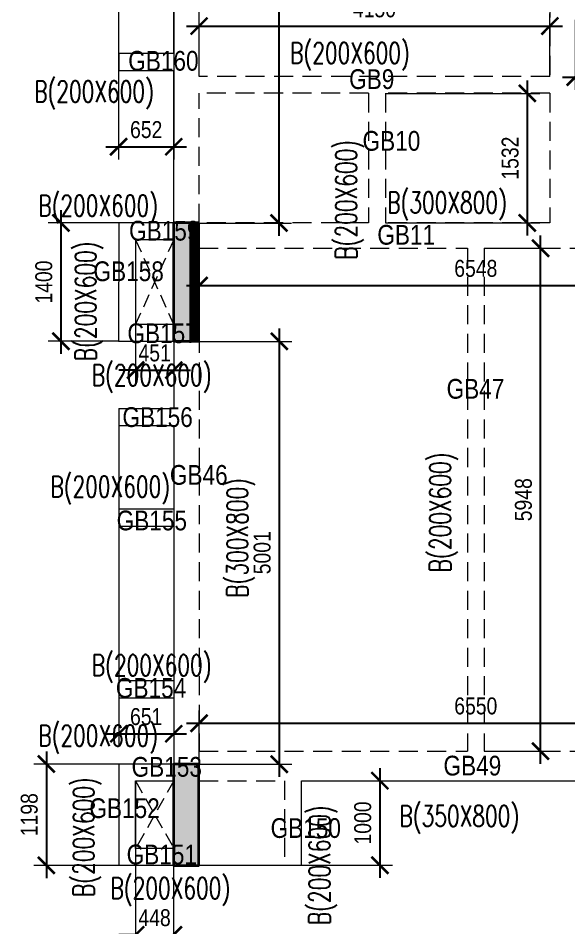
# Model space of a CAD drawing. Header units: millimetres. Extents: x -76 to 54602, y -47 to 25665.
# Drawn here: x -76 to 6440, y 5425 to 16183 of the extents above; entities that cross this region are included whole.
import ezdxf

# ---------------------------------------------------------------- set-up
doc = ezdxf.new("R2010")
doc.units = ezdxf.units.MM
doc.linetypes.add('DASHED', pattern=[0.75, 0.5, -0.25])
doc.linetypes.add('HIDDEN', pattern=[9.525, 6.35, -3.175])
doc.layers.get('Defpoints').update_dxf_attribs({"color": 1})
for name, color, linetype, lineweight in [('S-BEAM-IDEN', 2, 'Continuous', 9), ('S-COL HATCH', 8, 'Continuous', 35), ('S-COLS', 6, 'Continuous', 35), ('S_FRAMES', 4, 'Continuous', 9), ('STR-CUTOUT', 1, 'Continuous', 13)]:
    doc.layers.add(name, color=color, linetype=linetype, lineweight=lineweight)
doc.styles.add('Dim.s & Anno.(Misc.)', font='ARIALN.TTF')
doc.styles.add('ROMANS', font='romans.shx', dxfattribs={"width": 0.75})
doc.dimstyles.new('A-GFC-100', dxfattribs={"dimscale": 100, "dimtxt": 2, "dimasz": 2, "dimexe": 1.5, "dimexo": 0, "dimgap": 1, "dimtad": 1, "dimdec": 0, "dimdsep": 46, "dimtxsty": 'Dim.s & Anno.(Misc.)', "dimblk": 'ARCHTICK', "dimcen": 0, "dimdle": 1.5, "dimclrd": 256, "dimclre": 8, "dimclrt": 6, "dimazin": 2, "dimtfac": 1, "dimtdec": 0, "dimtix": 1, "dimtmove": 2, "dimatfit": 3, "dimfxl": 1, "dimtolj": 1, "dimlwd": -1, "dimlwe": 9, "dimarcsym": 0})

# ---------------------------------------------------------------- blocks, each defined once
blk = doc.blocks.new('A$C16acb9dc')
at = {"layer": 'S-COL HATCH'}
h = blk.add_hatch(color=8, dxfattribs=at)
h.dxf.hatch_style = 1
h.paths.add_polyline_path([(200, 7600), (0, 7600), (0, 6200), (200, 6200)])
h = blk.add_hatch(dxfattribs=at)
h.set_pattern_fill('ANSI31', color=8, scale=8)
h.set_pattern_definition([(45, (-538833.436, 51529.817), (-17.9605122, 17.9605122), [])])
h.paths.add_polyline_path([(200, 6200), (300, 6200), (300, 7600), (200, 7600)])
h = blk.add_hatch(color=8, dxfattribs=at)
h.dxf.hatch_style = 1
h.paths.add_polyline_path([(300, 1200), (0, 1200), (0, 0), (300, 0)])
at = {"layer": 'S-COLS'}
for points in [[(300, 7600), (0, 7600), (0, 6200), (300, 6200)], [(300, 7600), (200, 7600), (200, 6200), (300, 6200)], [(300, 1200), (0, 1200), (0, 0), (300, 0)]]:
    blk.add_lwpolyline(points, close=True, dxfattribs=at)
blk = doc.blocks.new('_ArchTick')
at = {"color": 0, "linetype": 'ByBlock', "const_width": 0.15}
blk.add_lwpolyline([(-0.5, -0.5), (0.5, 0.5)], dxfattribs=at)
blk = doc.blocks.new('*D146')
at = {"transparency": 16777216}
blk.add_line((3010, 22112), (3010, 13610), dxfattribs=at)
at = {"color": 8, "lineweight": 9, "transparency": 16777216}
for p, q in [((2063, 21962), (3160, 21962)), ((2062, 13760), (3160, 13760))]:
    blk.add_line(p, q, dxfattribs=at)
at = {"layer": 'Defpoints', "color": 0, "transparency": 16777216}
for p in [(2063, 21962), (2062, 13760), (3010, 13760)]:
    blk.add_point(p, dxfattribs=at)
at = {"transparency": 16777216, "xscale": 200, "yscale": 200, "zscale": 200}
for p, rotation in [((3010, 21962), 90), ((3010, 13760), 270)]:
    blk.add_blockref('_ArchTick', p, dxfattribs=dict(at, rotation=rotation))
at = {"color": 6, "transparency": 16777216, "insert": (2807, 17861), "char_height": 200, "attachment_point": 5, "rotation": 90, "style": 'Dim.s & Anno.(Misc.)'}
blk.add_mtext('\\A1;8202', dxfattribs=at)
blk = doc.blocks.new('*D216')
at = {"color": 8, "lineweight": 9, "transparency": 16777216}
for p, q in [((2065, 15494), (2065, 16240)), ((6215, 15494), (6215, 16240))]:
    blk.add_line(p, q, dxfattribs=at)
at = {"transparency": 16777216}
blk.add_line((1915, 16090), (6365, 16090), dxfattribs=at)
at = {"layer": 'Defpoints', "color": 0, "transparency": 16777216}
for p in [(6215, 16090), (2065, 15494), (6215, 15494)]:
    blk.add_point(p, dxfattribs=at)
at = {"transparency": 16777216, "xscale": 200, "yscale": 200, "zscale": 200, "rotation": 180}
blk.add_blockref('_ArchTick', (2065, 16090), dxfattribs=at)
at = {"transparency": 16777216, "xscale": 200, "yscale": 200, "zscale": 200}
blk.add_blockref('_ArchTick', (6215, 16090), dxfattribs=at)
at = {"color": 6, "transparency": 16777216, "insert": (4140, 16292), "char_height": 200, "attachment_point": 5, "style": 'Dim.s & Anno.(Misc.)'}
blk.add_mtext('\\A1;4150', dxfattribs=at)
blk = doc.blocks.new('*D217')
at = {"transparency": 16777216}
blk.add_line((5948, 15444), (5948, 13612), dxfattribs=at)
at = {"color": 8, "lineweight": 9, "transparency": 16777216}
for p, q in [((4270, 15294), (6098, 15294)), ((4270, 13762), (6098, 13762))]:
    blk.add_line(p, q, dxfattribs=at)
at = {"layer": 'Defpoints', "color": 0, "transparency": 16777216}
for p in [(4270, 15294), (4270, 13762), (5948, 13762)]:
    blk.add_point(p, dxfattribs=at)
at = {"transparency": 16777216, "xscale": 200, "yscale": 200, "zscale": 200}
for p, rotation in [((5948, 15294), 90), ((5948, 13762), 270)]:
    blk.add_blockref('_ArchTick', p, dxfattribs=dict(at, rotation=rotation))
at = {"color": 6, "transparency": 16777216, "insert": (5746, 14528), "char_height": 200, "attachment_point": 5, "rotation": 90, "style": 'Dim.s & Anno.(Misc.)'}
blk.add_mtext('\\A1;1532', dxfattribs=at)
blk = doc.blocks.new('*D218')
at = {"color": 8, "lineweight": 9, "transparency": 16777216}
for p, q in [((2065, 13462), (2065, 12871)), ((8613, 13462), (8613, 12871))]:
    blk.add_line(p, q, dxfattribs=at)
at = {"transparency": 16777216}
blk.add_line((1915, 13021), (8763, 13021), dxfattribs=at)
at = {"layer": 'Defpoints', "color": 0, "transparency": 16777216}
for p in [(2065, 13462), (8613, 13462), (8613, 13021)]:
    blk.add_point(p, dxfattribs=at)
at = {"transparency": 16777216, "xscale": 200, "yscale": 200, "zscale": 200, "rotation": 180}
blk.add_blockref('_ArchTick', (2065, 13021), dxfattribs=at)
at = {"transparency": 16777216, "xscale": 200, "yscale": 200, "zscale": 200}
blk.add_blockref('_ArchTick', (8613, 13021), dxfattribs=at)
at = {"color": 6, "transparency": 16777216, "insert": (5339, 13223), "char_height": 200, "attachment_point": 5, "style": 'Dim.s & Anno.(Misc.)'}
blk.add_mtext('\\A1;6548', dxfattribs=at)
blk = doc.blocks.new('*D223')
at = {"color": 8, "lineweight": 9, "transparency": 16777216}
for p, q in [((6515, 16164), (6515, 15335)), ((8615, 16164), (8615, 15335))]:
    blk.add_line(p, q, dxfattribs=at)
at = {"transparency": 16777216}
blk.add_line((6365, 15485), (8765, 15485), dxfattribs=at)
at = {"layer": 'Defpoints', "color": 0, "transparency": 16777216}
for p in [(6515, 16164), (8615, 16164), (8615, 15485)]:
    blk.add_point(p, dxfattribs=at)
at = {"transparency": 16777216, "xscale": 200, "yscale": 200, "zscale": 200, "rotation": 180}
blk.add_blockref('_ArchTick', (6515, 15485), dxfattribs=at)
at = {"transparency": 16777216, "xscale": 200, "yscale": 200, "zscale": 200}
blk.add_blockref('_ArchTick', (8615, 15485), dxfattribs=at)
at = {"color": 6, "transparency": 16777216, "insert": (7565, 15688), "char_height": 200, "attachment_point": 5, "style": 'Dim.s & Anno.(Misc.)'}
blk.add_mtext('\\A1;2100', dxfattribs=at)
blk = doc.blocks.new('*D172')
at = {"color": 8, "lineweight": 9, "transparency": 16777216}
for p, q in [((1113, 21360), (1113, 14512)), ((1765, 21360), (1765, 14512))]:
    blk.add_line(p, q, dxfattribs=at)
at = {"transparency": 16777216}
blk.add_line((963, 14662), (1915, 14662), dxfattribs=at)
at = {"layer": 'Defpoints', "color": 0, "transparency": 16777216}
for p in [(1113, 21360), (1765, 21360), (1765, 14662)]:
    blk.add_point(p, dxfattribs=at)
at = {"transparency": 16777216, "xscale": 200, "yscale": 200, "zscale": 200, "rotation": 180}
blk.add_blockref('_ArchTick', (1113, 14662), dxfattribs=at)
at = {"transparency": 16777216, "xscale": 200, "yscale": 200, "zscale": 200}
blk.add_blockref('_ArchTick', (1765, 14662), dxfattribs=at)
at = {"color": 6, "transparency": 16777216, "insert": (1439, 14864), "char_height": 200, "attachment_point": 5, "style": 'Dim.s & Anno.(Misc.)'}
blk.add_mtext('\\A1;652', dxfattribs=at)
blk = doc.blocks.new('*D173')
at = {"color": 8, "lineweight": 9, "transparency": 16777216}
for p, q in [((1314, 13562), (1314, 11871)), ((1765, 13562), (1765, 11871))]:
    blk.add_line(p, q, dxfattribs=at)
at = {"transparency": 16777216}
for p, q in [((1314, 12021), (1114, 12021)), ((1314, 12021), (1765, 12021)), ((1765, 12021), (1965, 12021))]:
    blk.add_line(p, q, dxfattribs=at)
at = {"layer": 'Defpoints', "color": 0, "transparency": 16777216}
for p in [(1314, 13562), (1765, 13562), (1765, 12021)]:
    blk.add_point(p, dxfattribs=at)
at = {"transparency": 16777216, "xscale": 200, "yscale": 200, "zscale": 200}
blk.add_blockref('_ArchTick', (1314, 12021), dxfattribs=at)
at = {"transparency": 16777216, "xscale": 200, "yscale": 200, "zscale": 200, "rotation": 180}
blk.add_blockref('_ArchTick', (1765, 12021), dxfattribs=at)
at = {"color": 6, "transparency": 16777216, "insert": (1539, 12223), "char_height": 200, "attachment_point": 5, "style": 'Dim.s & Anno.(Misc.)'}
blk.add_mtext('\\A1;451', dxfattribs=at)
blk = doc.blocks.new('*D174')
at = {"transparency": 16777216}
blk.add_line((430, 13912), (430, 12212), dxfattribs=at)
at = {"color": 8, "lineweight": 9, "transparency": 16777216}
for p, q in [((1114, 13762), (280, 13762)), ((1113, 12362), (280, 12362))]:
    blk.add_line(p, q, dxfattribs=at)
at = {"layer": 'Defpoints', "color": 0, "transparency": 16777216}
for p in [(1114, 13762), (430, 12362), (1113, 12362)]:
    blk.add_point(p, dxfattribs=at)
at = {"transparency": 16777216, "xscale": 200, "yscale": 200, "zscale": 200}
for p, rotation in [((430, 13762), 90), ((430, 12362), 270)]:
    blk.add_blockref('_ArchTick', p, dxfattribs=dict(at, rotation=rotation))
at = {"color": 6, "transparency": 16777216, "insert": (228, 13062), "char_height": 200, "attachment_point": 5, "rotation": 90, "style": 'Dim.s & Anno.(Misc.)'}
blk.add_mtext('\\A1;1400', dxfattribs=at)
blk = doc.blocks.new('*D175')
at = {"color": 8, "lineweight": 9, "transparency": 16777216}
for p, q in [((1114, 11565), (1114, 7570)), ((1765, 11365), (1765, 7570))]:
    blk.add_line(p, q, dxfattribs=at)
at = {"transparency": 16777216}
blk.add_line((964, 7720), (1915, 7720), dxfattribs=at)
at = {"layer": 'Defpoints', "color": 0, "transparency": 16777216}
for p in [(1114, 11565), (1765, 11365), (1765, 7720)]:
    blk.add_point(p, dxfattribs=at)
at = {"transparency": 16777216, "xscale": 200, "yscale": 200, "zscale": 200, "rotation": 180}
blk.add_blockref('_ArchTick', (1114, 7720), dxfattribs=at)
at = {"transparency": 16777216, "xscale": 200, "yscale": 200, "zscale": 200}
blk.add_blockref('_ArchTick', (1765, 7720), dxfattribs=at)
at = {"color": 6, "transparency": 16777216, "insert": (1439, 7922), "char_height": 200, "attachment_point": 5, "style": 'Dim.s & Anno.(Misc.)'}
blk.add_mtext('\\A1;651', dxfattribs=at)
blk = doc.blocks.new('*D176')
at = {"color": 8, "lineweight": 9, "transparency": 16777216}
for p, q in [((1314, 7161), (1314, 5192)), ((1762, 7156), (1762, 5192))]:
    blk.add_line(p, q, dxfattribs=at)
at = {"transparency": 16777216}
for p, q in [((1314, 5342), (1114, 5342)), ((1314, 5342), (1762, 5342)), ((1762, 5342), (1962, 5342))]:
    blk.add_line(p, q, dxfattribs=at)
at = {"layer": 'Defpoints', "color": 0, "transparency": 16777216}
for p in [(1314, 7161), (1762, 7156), (1762, 5342)]:
    blk.add_point(p, dxfattribs=at)
at = {"transparency": 16777216, "xscale": 200, "yscale": 200, "zscale": 200}
blk.add_blockref('_ArchTick', (1314, 5342), dxfattribs=at)
at = {"transparency": 16777216, "xscale": 200, "yscale": 200, "zscale": 200, "rotation": 180}
blk.add_blockref('_ArchTick', (1762, 5342), dxfattribs=at)
at = {"color": 6, "transparency": 16777216, "insert": (1538, 5544), "char_height": 200, "attachment_point": 5, "style": 'Dim.s & Anno.(Misc.)'}
blk.add_mtext('\\A1;448', dxfattribs=at)
blk = doc.blocks.new('*D177')
at = {"transparency": 16777216}
blk.add_line((258, 7512), (258, 6014), dxfattribs=at)
at = {"color": 8, "lineweight": 9, "transparency": 16777216}
for p, q in [((1115, 7362), (108, 7362)), ((1117, 6164), (108, 6164))]:
    blk.add_line(p, q, dxfattribs=at)
at = {"layer": 'Defpoints', "color": 0, "transparency": 16777216}
for p in [(1115, 7362), (258, 6164), (1117, 6164)]:
    blk.add_point(p, dxfattribs=at)
at = {"transparency": 16777216, "xscale": 200, "yscale": 200, "zscale": 200}
for p, rotation in [((258, 7362), 90), ((258, 6164), 270)]:
    blk.add_blockref('_ArchTick', p, dxfattribs=dict(at, rotation=rotation))
at = {"color": 6, "transparency": 16777216, "insert": (56, 6763), "char_height": 200, "attachment_point": 5, "rotation": 90, "style": 'Dim.s & Anno.(Misc.)'}
blk.add_mtext('\\A1;1198', dxfattribs=at)
blk = doc.blocks.new('*D178')
at = {"transparency": 16777216}
blk.add_line((4204, 7315), (4204, 6015), dxfattribs=at)
at = {"color": 8, "lineweight": 9, "transparency": 16777216}
for p, q in [((3275, 7165), (4354, 7165)), ((3275, 6165), (4354, 6165))]:
    blk.add_line(p, q, dxfattribs=at)
at = {"layer": 'Defpoints', "color": 0, "transparency": 16777216}
for p in [(3275, 7165), (3275, 6165), (4204, 6165)]:
    blk.add_point(p, dxfattribs=at)
at = {"transparency": 16777216, "xscale": 200, "yscale": 200, "zscale": 200}
for p, rotation in [((4204, 7165), 90), ((4204, 6165), 270)]:
    blk.add_blockref('_ArchTick', p, dxfattribs=dict(at, rotation=rotation))
at = {"color": 6, "transparency": 16777216, "insert": (4002, 6665), "char_height": 200, "attachment_point": 5, "rotation": 90, "style": 'Dim.s & Anno.(Misc.)'}
blk.add_mtext('\\A1;1000', dxfattribs=at)
blk = doc.blocks.new('*D246')
at = {"color": 8, "lineweight": 9, "transparency": 16777216}
for p, q in [((2065, 7165), (2065, 7995)), ((8614, 7165), (8614, 7995))]:
    blk.add_line(p, q, dxfattribs=at)
at = {"transparency": 16777216}
blk.add_line((1915, 7845), (8764, 7845), dxfattribs=at)
at = {"layer": 'Defpoints', "color": 0, "transparency": 16777216}
for p in [(8614, 7845), (2065, 7165), (8614, 7165)]:
    blk.add_point(p, dxfattribs=at)
at = {"transparency": 16777216, "xscale": 200, "yscale": 200, "zscale": 200, "rotation": 180}
blk.add_blockref('_ArchTick', (2065, 7845), dxfattribs=at)
at = {"transparency": 16777216, "xscale": 200, "yscale": 200, "zscale": 200}
blk.add_blockref('_ArchTick', (8614, 7845), dxfattribs=at)
at = {"color": 6, "transparency": 16777216, "insert": (5339, 8048), "char_height": 200, "attachment_point": 5, "style": 'Dim.s & Anno.(Misc.)'}
blk.add_mtext('\\A1;6550', dxfattribs=at)
blk = doc.blocks.new('*D247')
at = {"transparency": 16777216}
blk.add_line((3014, 12511), (3014, 7210), dxfattribs=at)
at = {"color": 8, "lineweight": 9, "transparency": 16777216}
for p, q in [((2063, 12361), (3164, 12361)), ((2062, 7360), (3164, 7360))]:
    blk.add_line(p, q, dxfattribs=at)
at = {"layer": 'Defpoints', "color": 0, "transparency": 16777216}
for p in [(2063, 12361), (2062, 7360), (3014, 7360)]:
    blk.add_point(p, dxfattribs=at)
at = {"transparency": 16777216, "xscale": 200, "yscale": 200, "zscale": 200}
for p, rotation in [((3014, 12361), 90), ((3014, 7360), 270)]:
    blk.add_blockref('_ArchTick', p, dxfattribs=dict(at, rotation=rotation))
at = {"color": 6, "transparency": 16777216, "insert": (2812, 9861), "char_height": 200, "attachment_point": 5, "rotation": 90, "style": 'Dim.s & Anno.(Misc.)'}
blk.add_mtext('\\A1;5001', dxfattribs=at)
blk = doc.blocks.new('*D248')
at = {"transparency": 16777216}
blk.add_line((6105, 7365), (6105, 13612), dxfattribs=at)
at = {"color": 8, "lineweight": 9, "transparency": 16777216}
for p, q in [((5440, 13462), (6255, 13462)), ((5440, 7515), (6255, 7515))]:
    blk.add_line(p, q, dxfattribs=at)
at = {"layer": 'Defpoints', "color": 0, "transparency": 16777216}
for p in [(5440, 13462), (6105, 13462), (5440, 7515)]:
    blk.add_point(p, dxfattribs=at)
at = {"transparency": 16777216, "xscale": 200, "yscale": 200, "zscale": 200}
for p, rotation in [((6105, 13462), 90), ((6105, 7515), 270)]:
    blk.add_blockref('_ArchTick', p, dxfattribs=dict(at, rotation=rotation))
at = {"color": 6, "transparency": 16777216, "insert": (5903, 10488), "char_height": 200, "attachment_point": 5, "rotation": 90, "style": 'Dim.s & Anno.(Misc.)'}
blk.add_mtext('\\A1;5948', dxfattribs=at)

msp = doc.modelspace()

# ---------------------------------------------------------------- linework, layer by layer
at = {"layer": 'S_FRAMES', "linetype": 'DASHED', "ltscale": 450}
for p, q in [((2064.7, 15494.4), (2063.7, 21814.4)), ((6214.7, 21814.4), (6214.7, 15494.4)), ((6214.7, 15494.4), (2064.7, 15494.4)), ((2064.7, 13762.4), (2064.7, 15294.4)), ((4070.3, 15294.4), (2064.7, 15294.4)), ((4070.3, 15294.4), (4070.3, 13762.4)), ((6214.7, 15294.4), (4270.3, 15294.4)), ((4270.3, 15294.4), (4270.3, 13762.4)), ((6214.7, 15294.4), (6214.7, 13762.4)), ((2064.7, 13462.4), (2064.7, 7514.5)), ((5239.7, 13462.4), (5239.7, 7514.5)), ((5439.7, 13462.4), (5439.7, 7514.5)), ((2064.7, 7514.5), (5239.7, 7514.5)), ((5439.7, 7514.5), (8614.6, 7514.5)), ((2064.7, 7164.5), (2064.7, 6164.5)), ((2064.7, 7164.5), (3075.3, 7164.5)), ((3075.3, 7164.5), (3075.3, 6160.9))]:
    msp.add_line(p, q, dxfattribs=at)
at = {"layer": 'S_FRAMES'}
for p, q in [((1764.7, 15764.4), (1764.7, 16499.4)), ((1764.7, 13762.4), (1764.7, 15564.4)), ((1764.7, 12764.4), (1764.7, 11564.6)), ((1764.7, 11364.6), (1764.7, 10374.4)), ((1764.7, 10174.4), (1764.7, 8344.4)), ((1764.7, 8144.4), (1764.7, 7362.2)), ((1764.7, 7362.2), (1115.2, 7362.2)), ((1116.5, 7362.2), (1116.5, 6164.4)), ((3275.3, 7164.5), (7405.3, 7164.5)), ((1116.5, 6164.4), (3275.3, 6164.5))]:
    msp.add_line(p, q, dxfattribs=at)
at = {"layer": 'S_FRAMES', "linetype": 'Continuous', "ltscale": 450}
for p, q in [((1764.7, 13562.4), (1764.7, 12964.4)), ((3275.3, 6164.5), (3275.3, 7164.5))]:
    msp.add_line(p, q, dxfattribs=at)
for points in [[(1765.4, 15764.4), (1113.8, 15764.4), (1113.8, 15564.4), (1765.4, 15564.4)], [(1764.7, 13562.4), (1314, 13562.4), (1312.9, 12562.4), (1764.3, 12562.4)], [(1765.4, 11564.6), (1113.8, 11564.5), (1113.8, 11364.6), (1765.4, 11364.6)], [(1765.4, 10374.4), (1113.8, 10374.4), (1113.8, 10174.4), (1765.4, 10174.4)], [(1765.4, 8344.4), (1113.8, 8344.4), (1113.8, 8144.4), (1765.4, 8144.4)], [(1764.7, 6364.5), (1314, 6364.5), (1313.1, 7162.2), (1764.7, 7162.2), (1764.7, 6364.5)]]:
    msp.add_lwpolyline(points, dxfattribs=at)
at = {"layer": 'S_FRAMES'}
msp.add_lwpolyline([(1764.7, 13762.4), (1114.3, 13762.4), (1112.7, 12362.4), (1764.5, 12362.4)], dxfattribs=at)
at = {"layer": 'S_FRAMES', "linetype": 'DASHED', "ltscale": 450}
for points in [[(4070.3, 13762.4), (2064.7, 13762.4)], [(6214.7, 13762.4), (4270.3, 13762.4)], [(2064.7, 13462.4), (5239.7, 13462.4)], [(5439.7, 13462.4), (8614.6, 13462.4), (8614.6, 7514.5)]]:
    msp.add_lwpolyline(points, dxfattribs=at)
at = {"layer": 'STR-CUTOUT', "color": 1, "linetype": 'HIDDEN', "ltscale": 25}
for p, q in [((1764.7, 13562.4), (1313.7, 12563.3)), ((1314.1, 13562.6), (1763.7, 12562.4)), ((1764.7, 7162.2), (1313.3, 6362.2)), ((1313.7, 7161.5), (1764.7, 6366.6))]:
    msp.add_line(p, q, dxfattribs=at)

# ---------------------------------------------------------------- block references
msp.add_blockref('A$C16acb9dc', (1763.1, 6161.3))

# ---------------------------------------------------------------- texts
at = {"style": 'Dim.s & Anno.(Misc.)'}
for s, p in [('GB160', (1226.2, 15562)), ('GB9', (3840, 15345.4)), ('GB10', (3998.8, 14615.3)), ('GB159', (1236.3, 13552.5)), ('GB11', (4173.5, 13504.4)), ('GB158', (815.3, 13073.2)), ('GB157', (1216.7, 12339.6)), ('GB47', (4993.2, 11682.7)), ('GB156', (1157.9, 11348.4)), ('GB46', (1719.2, 10664.8)), ('GB155', (1089.4, 10125.8)), ('GB154', (1080.2, 8145.5)), ('GB153', (1266, 7212.1)), ('GB49', (4956.6, 7226.5)), ('GB152', (766.8, 6723.1)), ('GB150', (2910.7, 6488.3)), ('GB151', (1207.3, 6175.3))]:
    msp.add_text(s, height=233.43, dxfattribs=at).set_placement(p)
at = {"layer": 'S-BEAM-IDEN', "color": 1, "style": 'ROMANS', "width": 0.7}
for p in [(3140.8, 15646.2), (113.4, 15190.8), (161.8, 13840.5), (794.4, 11836.6), (304.4, 10517.4), (794.4, 8405.6), (161.8, 7571.7), (1015.6, 5768.6)]:
    msp.add_text('B(200X600)', height=250, dxfattribs=at).set_placement(p)
for p in [(3929.8, 13326.7), (848, 12126.5), (5043.1, 9629.9), (824.7, 5789.1), (3614.3, 5457.2)]:
    msp.add_text('B(200X600)', height=250, rotation=90, dxfattribs=at).set_placement(p)
at = {"layer": 'S-BEAM-IDEN', "color": 3, "style": 'ROMANS', "width": 0.7}
for s, p in [('B(300X800)', (4290.3, 13877.9)), ('B(350X800)', (4435.1, 6622.5))]:
    msp.add_text(s, height=250, dxfattribs=at).set_placement(p)
msp.add_text('B(300X800)', height=250, rotation=90, dxfattribs=at).set_placement((2642.6, 9328.6))

# ---------------------------------------------------------------- dimensions: what is measured, and where the dimension line sits
for base, p1, p2, picture, middle in [((3009.5, 13759.7), (2063.2, 21961.6), (2061.5, 13759.7), '*D146', (2807.4, 17860.6)), ((5948, 13762.4), (4270.3, 15294.4), (4270.3, 13762.4), '*D217', (5745.9, 14528.4)), ((430.1, 12362.4), (1114.3, 13762.4), (1112.7, 12362.4), '*D174', (228, 13062.4)), ((6105.1, 13462.4), (5439.7, 7514.5), (5439.7, 13462.4), '*D248', (5902.9, 10488.4)), ((3014.1, 7359.9), (2063.2, 12361.3), (2061.5, 7359.9), '*D247', (2812, 9860.6)), ((257.7, 6164.4), (1115.2, 7362.2), (1116.5, 6164.4), '*D177', (55.6, 6763.3)), ((4204.2, 6164.5), (3275.3, 7164.5), (3275.3, 6164.5), '*D178', (4002.1, 6664.5))]:
    dim = msp.add_linear_dim(base=base, p1=p1, p2=p2, angle=90, dimstyle='A-GFC-100')
    dim.commit()
    dim.dimension.update_dxf_attribs({"geometry": picture, "text_midpoint": middle})
for base, p1, p2, picture, middle in [((1764.7, 14662.2), (1113.1, 21359.5), (1764.7, 21359.5), '*D172', (1438.9, 14864.3)), ((6214.7, 16089.9), (2064.7, 15494.4), (6214.7, 15494.4), '*D216', (4139.7, 16292)), ((8614.6, 15485.4), (6514.7, 16164.5), (8614.6, 16164.5), '*D223', (7564.7, 15687.5)), ((1764.7384, 12021.078), (1314.2379, 13562.3556), (1764.7384, 13562.3555), '*D173', (1539.4882, 12223.1926)), ((8612.5, 13021.3), (2064.7, 13462.4), (8612.5, 13462.4), '*D218', (5338.6, 13223.4)), ((1764.7, 7720.3), (1113.8, 11564.5), (1764.7, 11364.6), '*D175', (1439.2, 7922.4)), ((8614.2204, 7845.4053), (2064.6524, 7164.5253), (8614.2204, 7164.5253), '*D246', (5339.4364, 8047.5199)), ((1761.5, 5342), (1313.7, 7161.5), (1761.5, 7156.5), '*D176', (1537.6, 5544.2))]:
    dim = msp.add_linear_dim(base=base, p1=p1, p2=p2, dimstyle='A-GFC-100')
    dim.commit()
    dim.dimension.update_dxf_attribs({"geometry": picture, "text_midpoint": middle})

doc.saveas('drawing.dxf')
